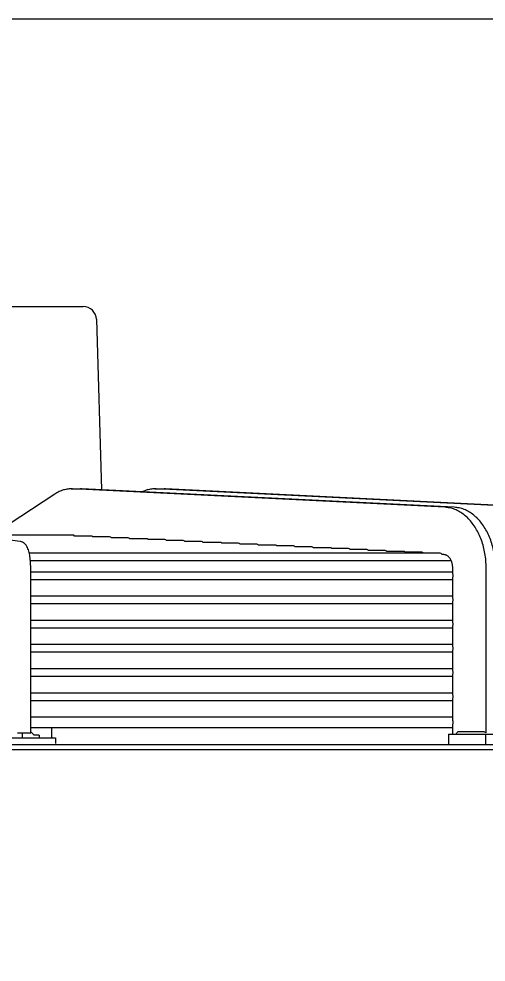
# Model space of a CAD drawing. Header units: millimetres. Extents: x 16950 to 32328, y 19251 to 29476.
# Drawn here: x 17279.51 to 17286.51, y 19600.77 to 19614.88 of the extents above; entities that cross this region are included whole.
import ezdxf

# ---------------------------------------------------------------- set-up
doc = ezdxf.new("R2010")
doc.units = ezdxf.units.MM
doc.header["$LTSCALE"] = 5
doc.layers.add('UNIT', color=6, linetype='Continuous')
doc.styles.add('SUBMITTAL', font='romans.shx', dxfattribs={"width": 0.75})
doc.dimstyles.new('SUBMITTAL', dxfattribs={"dimtxt": 0.09375, "dimasz": 0.09375, "dimexe": 0.03125, "dimexo": 0.0625, "dimgap": 0.0625, "dimtad": 0, "dimdec": 4, "dimzin": 4, "dimdsep": 46, "dimlunit": 4, "dimtxsty": 'SUBMITTAL', "dimcen": 0.09375, "dimclre": 6, "dimadec": 0, "dimazin": 0, "dimtfac": 1, "dimtdec": 0, "dimtofl": 0, "dimtmove": 0, "dimatfit": 3, "dimfxl": 0, "dimfrac": 2, "dimtolj": 1, "dimtzin": 4, "dimarcsym": 0})

msp = doc.modelspace()

# ---------------------------------------------------------------- linework, layer by layer
at = {"layer": 'UNIT'}
for p, q in [((17270.3977, 19610.5774), (17280.477, 19610.5774)), ((17280.6737, 19610.3866), (17280.7517, 19607.8341)), ((17280.2985, 19607.8489), (17280.4377, 19607.8489)), ((17285.8936, 19607.5739), (17280.3188, 19607.8485)), ((17286.0328, 19607.5739), (17280.458, 19607.8485)), ((17281.5512, 19607.8489), (17281.6904, 19607.8489)), ((17287.1464, 19607.5739), (17281.5716, 19607.8485)), ((17287.2856, 19607.5739), (17281.7107, 19607.8485)), ((17280.0523, 19607.7721), (17279.1154, 19607.1581)), ((17279.5321, 19607.0615), (17277.4966, 19607.3361)), ((17280.3216, 19607.1581), (17278.8159, 19607.1581)), ((17280.5975, 19607.1434), (17280.3483, 19607.1434)), ((17280.8733, 19607.1299), (17280.6232, 19607.1299)), ((17281.1489, 19607.1164), (17280.899, 19607.1164)), ((17281.4244, 19607.1029), (17281.1746, 19607.1029)), ((17281.6997, 19607.0894), (17281.4501, 19607.0894)), ((17281.975, 19607.0759), (17281.7254, 19607.0759)), ((17282.2501, 19607.0624), (17282.0007, 19607.0624)), ((17282.5252, 19607.0489), (17282.2758, 19607.0489)), ((17282.8002, 19607.0354), (17282.5509, 19607.0354)), ((17283.0751, 19607.0219), (17282.8259, 19607.0219)), ((17283.35, 19607.0084), (17283.1008, 19607.0084)), ((17283.6248, 19606.9949), (17283.3756, 19606.9949)), ((17285.8216, 19606.8869), (17279.6693, 19606.8869)), ((17283.8995, 19606.9814), (17283.6504, 19606.9814)), ((17284.1742, 19606.9679), (17283.9252, 19606.9679)), ((17284.4489, 19606.9544), (17284.1999, 19606.9544)), ((17284.7235, 19606.9409), (17284.4745, 19606.9409)), ((17284.9981, 19606.9274), (17284.7491, 19606.9274)), ((17285.2726, 19606.9139), (17285.0237, 19606.9139)), ((17285.5472, 19606.9004), (17285.2982, 19606.9004)), ((17285.8762, 19606.8657), (17285.8518, 19606.8669)), ((17279.6863, 19606.7767), (17285.9879, 19606.7767)), ((17279.6911, 19604.1995), (17279.6911, 19606.6689)), ((17286.0107, 19606.605), (17279.6911, 19606.605)), ((17279.9684, 19606.6064), (17279.9684, 19606.605)), ((17280.7181, 19606.6064), (17280.7159, 19606.605)), ((17280.8573, 19606.6064), (17280.8551, 19606.605)), ((17281.9366, 19606.6064), (17281.9338, 19606.605)), ((17286.0107, 19606.5797), (17286.0107, 19606.6689)), ((17286.5118, 19604.1961), (17286.5118, 19606.6689)), ((17279.6911, 19606.4948), (17286.0107, 19606.4948)), ((17286.0107, 19606.2175), (17286.0107, 19606.5201)), ((17286.0107, 19606.2428), (17279.6911, 19606.2428)), ((17286.0107, 19605.8553), (17286.0107, 19606.1579)), ((17279.6911, 19606.1326), (17286.0107, 19606.1326)), ((17286.0107, 19605.8806), (17279.6911, 19605.8806)), ((17279.6911, 19605.7704), (17286.0107, 19605.7704)), ((17286.0107, 19605.4931), (17286.0107, 19605.7957)), ((17286.0107, 19605.5184), (17279.6911, 19605.5184)), ((17279.6911, 19605.4081), (17286.0107, 19605.4081)), ((17286.0107, 19605.1309), (17286.0107, 19605.4334)), ((17286.0107, 19605.1562), (17279.6911, 19605.1562)), ((17279.6911, 19605.0459), (17286.0107, 19605.0459)), ((17286.0107, 19604.7687), (17286.0107, 19605.0712)), ((17286.0107, 19604.794), (17279.6911, 19604.794)), ((17279.6911, 19604.6837), (17286.0107, 19604.6837)), ((17286.0107, 19604.3906), (17286.0107, 19604.709)), ((17286.0107, 19604.4318), (17279.6911, 19604.4318)), ((17286.0107, 19604.1798), (17286.0107, 19604.3194)), ((17279.4943, 19604.1995), (17279.6911, 19604.1995)), ((17279.5683, 19604.1227), (17279.5683, 19604.1995)), ((17279.6911, 19604.2782), (17286.0107, 19604.2782)), ((17280.0076, 19604.1227), (17280.0076, 19604.2782)), ((17285.9465, 19604.1798), (17288.1736, 19604.1798)), ((17285.9465, 19604.1798), (17285.9465, 19604.0223)), ((17286.47, 19604.2126), (17286.0857, 19604.2126)), ((17286.5033, 19604.1798), (17286.5033, 19604.0223)), ((17270.8113, 19604.1227), (17280.0633, 19604.1227)), ((17279.8196, 19604.1621), (17279.7409, 19604.1621)), ((17279.8196, 19604.1621), (17279.8196, 19604.1227)), ((17280.0633, 19604.1227), (17280.0633, 19604.0361)), ((17258.5672, 19604.0223), (17292.3074, 19604.0223)), ((17292.3074, 19603.9436), (17258.5672, 19603.9436))]:
    msp.add_line(p, q, dxfattribs=at)
for centre, radius, start, end in [((17280.477, 19610.3806), 0.1969, 1.74849, 90), ((17280.824, 19606.6132), 0.0787, 353.99009, 355.0051), ((17281.6114, 19606.6132), 0.0787, 184.9949, 186.00991), ((17279.5539, 19604.027), 0.2307, 35.84734, 53.50274)]:
    msp.add_arc(centre, radius, start, end, dxfattribs=at)
for centre, major_axis, ratio, start_param, end_param in [((17280.3216, 19607.103), (0, -0.0551), 0.71258, 2.3922752, 3.1416779), ((17280.5975, 19607.0882), (0, -0.0551), 0.712077, 2.4267654, 3.1416684), ((17280.8733, 19607.0747), (0, -0.0551), 0.7116416, 2.4267545, 3.1416584), ((17281.1489, 19607.0612), (0, -0.0551), 0.7112612, 2.4267455, 3.1416501), ((17281.4244, 19607.0477), (0, -0.0551), 0.7109269, 2.4267379, 3.1416431), ((17281.6997, 19607.0343), (0, -0.0551), 0.7106314, 2.4267316, 3.1416373), ((17281.975, 19607.0208), (0, -0.0551), 0.710369, 2.4267261, 3.1416323), ((17282.2501, 19607.0073), (0, -0.0551), 0.7101349, 2.4267215, 3.141628), ((17282.5252, 19606.9938), (0, -0.0551), 0.7099252, 2.4267175, 3.1416243), ((17282.8002, 19606.9803), (0, -0.0551), 0.7097366, 2.426714, 3.1416211), ((17283.0751, 19606.9668), (0, -0.0551), 0.7095663, 2.426711, 3.1416184), ((17283.35, 19606.9533), (0, -0.0551), 0.7094121, 2.4267084, 3.1416159), ((17283.6248, 19606.9398), (0, -0.0551), 0.7092719, 2.4267061, 3.1416138), ((17283.8995, 19606.9263), (0, -0.0551), 0.7091442, 2.426704, 3.1416119), ((17284.1742, 19606.9128), (0, -0.0551), 0.7090275, 2.4267022, 3.1416103), ((17284.4489, 19606.8993), (0, -0.0551), 0.7089205, 2.4267006, 3.1416088), ((17284.7235, 19606.8858), (0, -0.0551), 0.7088222, 2.4266992, 3.1416075), ((17284.9981, 19606.8723), (0, -0.0551), 0.7087318, 2.4266979, 3.1416063), ((17285.2726, 19606.8588), (0, -0.0551), 0.7086482, 2.4266968, 3.1416053), ((17285.5472, 19606.8453), (0, -0.0551), 0.708571, 2.4266957, 3.1416043), ((17285.8216, 19606.8318), (0, -0.0551), 0.7084995, 2.259884, 3.1416035), ((17281.843, 19606.6705), (-0.0428, 0.0886), 0.2345697, 2.2595874, 2.2822309), ((17285.0896, 19605.5884), (0, -1.969), 0.7071068, 0.7736158, 0.7971806)]:
    msp.add_ellipse(centre, major_axis=major_axis, ratio=ratio, start_param=start_param, end_param=end_param, dxfattribs=at)
for points, knots in [([(17280.3188, 19607.8484), (17280.2959, 19607.8496), (17280.2729, 19607.8488), (17280.2501, 19607.8461), (17280.2273, 19607.8435), (17280.2046, 19607.8389), (17280.1822, 19607.8325), (17280.1598, 19607.8261), (17280.1377, 19607.8178), (17280.116, 19607.8077), (17280.0943, 19607.7976), (17280.0729, 19607.7858), (17280.0523, 19607.7722)], [0, 0, 0, 0, 0.2503763, 0.2503763, 0.2503763, 0.5005641, 0.5005641, 0.5005641, 0.7507518, 0.7507518, 0.7507518, 1, 1, 1, 1]), ([(17281.5715, 19607.8484), (17281.5487, 19607.8496), (17281.5257, 19607.8488), (17281.5028, 19607.8461), (17281.48, 19607.8435), (17281.4574, 19607.8389), (17281.435, 19607.8325), (17281.4126, 19607.8261), (17281.3905, 19607.8178), (17281.3687, 19607.8077), (17281.3661, 19607.8065), (17281.3636, 19607.8053), (17281.361, 19607.8041)], [0, 0, 0, 0, 0.25037629, 0.25037629, 0.25037629, 0.50056405, 0.50056405, 0.50056405, 0.75075182, 0.75075182, 0.75075182, 0.78029111, 0.78029111, 0.78029111, 0.78029111]), ([(17286.5118, 19606.6689), (17286.5118, 19606.7044), (17286.5103, 19606.7403), (17286.5073, 19606.7757), (17286.5043, 19606.8112), (17286.4999, 19606.8461), (17286.494, 19606.8808), (17286.4881, 19606.9154), (17286.4807, 19606.9498), (17286.4719, 19606.9833), (17286.4632, 19607.0167), (17286.4531, 19607.0493), (17286.4416, 19607.081), (17286.4301, 19607.1128), (17286.4172, 19607.1438), (17286.4032, 19607.1734), (17286.3891, 19607.203), (17286.3739, 19607.2313), (17286.3575, 19607.2583), (17286.3411, 19607.2854), (17286.3234, 19607.3112), (17286.3048, 19607.3354), (17286.2863, 19607.3595), (17286.2668, 19607.382), (17286.2464, 19607.4029), (17286.2259, 19607.4237), (17286.2045, 19607.443), (17286.1825, 19607.4603), (17286.1604, 19607.4777), (17286.1378, 19607.4931), (17286.1144, 19607.5066), (17286.0911, 19607.5201), (17286.0671, 19607.5318), (17286.0428, 19607.5413), (17286.0185, 19607.5509), (17285.994, 19607.5583), (17285.969, 19607.5638), (17285.9441, 19607.5692), (17285.9188, 19607.5726), (17285.8936, 19607.5738)], [0, 0, 0, 0, 0.076921, 0.076921, 0.076921, 0.1538421, 0.1538421, 0.1538421, 0.2307631, 0.2307631, 0.2307631, 0.3076842, 0.3076842, 0.3076842, 0.3846052, 0.3846052, 0.3846052, 0.4615263, 0.4615263, 0.4615263, 0.5384473, 0.5384473, 0.5384473, 0.6153684, 0.6153684, 0.6153684, 0.6922894, 0.6922894, 0.6922894, 0.7692105, 0.7692105, 0.7692105, 0.8461315, 0.8461315, 0.8461315, 0.9230526, 0.9230526, 0.9230526, 1, 1, 1, 1]), ([(17286.651, 19606.6689), (17286.651, 19606.7044), (17286.6495, 19606.7403), (17286.6465, 19606.7757), (17286.6435, 19606.8112), (17286.6391, 19606.8461), (17286.6332, 19606.8808), (17286.6273, 19606.9154), (17286.6199, 19606.9498), (17286.6111, 19606.9833), (17286.6024, 19607.0167), (17286.5923, 19607.0493), (17286.5808, 19607.081), (17286.5693, 19607.1128), (17286.5564, 19607.1438), (17286.5424, 19607.1734), (17286.5283, 19607.203), (17286.5131, 19607.2313), (17286.4967, 19607.2583), (17286.4803, 19607.2854), (17286.4626, 19607.3112), (17286.444, 19607.3354), (17286.4255, 19607.3595), (17286.406, 19607.382), (17286.3856, 19607.4029), (17286.3651, 19607.4237), (17286.3437, 19607.443), (17286.3216, 19607.4603), (17286.2996, 19607.4777), (17286.277, 19607.4931), (17286.2536, 19607.5066), (17286.2303, 19607.5201), (17286.2063, 19607.5318), (17286.182, 19607.5413), (17286.1577, 19607.5509), (17286.1331, 19607.5583), (17286.1082, 19607.5638), (17286.0833, 19607.5692), (17286.0579, 19607.5726), (17286.0328, 19607.5738)], [0, 0, 0, 0, 0.076921, 0.076921, 0.076921, 0.1538421, 0.1538421, 0.1538421, 0.2307631, 0.2307631, 0.2307631, 0.3076842, 0.3076842, 0.3076842, 0.3846052, 0.3846052, 0.3846052, 0.4615263, 0.4615263, 0.4615263, 0.5384473, 0.5384473, 0.5384473, 0.6153684, 0.6153684, 0.6153684, 0.6922894, 0.6922894, 0.6922894, 0.7692105, 0.7692105, 0.7692105, 0.8461315, 0.8461315, 0.8461315, 0.9230526, 0.9230526, 0.9230526, 1, 1, 1, 1]), ([(17279.6911, 19606.6689), (17279.6911, 19606.7017), (17279.6898, 19606.7345), (17279.6846, 19606.7979), (17279.6807, 19606.8283), (17279.6703, 19606.8852), (17279.6639, 19606.9115), (17279.6473, 19606.9601), (17279.6378, 19606.9825), (17279.614, 19607.0152), (17279.6049, 19607.0257), (17279.5789, 19607.0462), (17279.5606, 19607.0562), (17279.5365, 19607.0608), (17279.5343, 19607.0612), (17279.5321, 19607.0615)], [1.5707963, 1.5707963, 1.5707963, 1.5707963, 1.8779743, 1.8779743, 2.1851522, 2.1851522, 2.4923302, 2.4923302, 2.7995081, 2.7995081, 2.9409737, 2.9409737, 3.0918576, 3.0918576, 3.1066861, 3.1066861, 3.1066861, 3.1066861]), ([(17286.0107, 19606.6689), (17286.0107, 19606.6766), (17286.0104, 19606.6844), (17286.0097, 19606.692), (17286.0091, 19606.6997), (17286.0081, 19606.7074), (17286.0068, 19606.7149), (17286.0055, 19606.7224), (17286.0039, 19606.7299), (17286.002, 19606.7371), (17286.0001, 19606.7444), (17285.9979, 19606.7515), (17285.9954, 19606.7584), (17285.9929, 19606.7653), (17285.9902, 19606.772), (17285.9871, 19606.7784), (17285.984, 19606.7849), (17285.9807, 19606.7911), (17285.9771, 19606.797), (17285.9736, 19606.8028), (17285.9698, 19606.8084), (17285.9657, 19606.8137), (17285.9617, 19606.8189), (17285.9574, 19606.8238), (17285.953, 19606.8284), (17285.9485, 19606.8329), (17285.9439, 19606.8371), (17285.9391, 19606.8409), (17285.9343, 19606.8446), (17285.9293, 19606.848), (17285.9242, 19606.851), (17285.9192, 19606.8539), (17285.914, 19606.8564), (17285.9087, 19606.8585), (17285.9034, 19606.8606), (17285.898, 19606.8622), (17285.8926, 19606.8634), (17285.8872, 19606.8646), (17285.8817, 19606.8653), (17285.8762, 19606.8656)], [0, 0, 0, 0, 0.076921, 0.076921, 0.076921, 0.153842, 0.153842, 0.153842, 0.230763, 0.230763, 0.230763, 0.307684, 0.307684, 0.307684, 0.384605, 0.384605, 0.384605, 0.461526, 0.461526, 0.461526, 0.538447, 0.538447, 0.538447, 0.615368, 0.615368, 0.615368, 0.692289, 0.692289, 0.692289, 0.7692101, 0.7692101, 0.7692101, 0.8461311, 0.8461311, 0.8461311, 0.9230521, 0.9230521, 0.9230521, 1, 1, 1, 1]), ([(17286.0169, 19606.5499), (17286.0169, 19606.5567), (17286.0158, 19606.5647), (17286.0131, 19606.5738), (17286.012, 19606.5768), (17286.0107, 19606.5797)], [-0.830133896, -0.830133896, -0.830133896, -0.830133896, -0.778331745, -0.778331745, -0.754611842, -0.754611842, -0.754611842, -0.754611842]), ([(17286.0107, 19606.5201), (17286.012, 19606.5229), (17286.0131, 19606.5259), (17286.0158, 19606.5351), (17286.0169, 19606.5431), (17286.0169, 19606.5499)], [-0.075522054, -0.075522054, -0.075522054, -0.075522054, -0.051802151, -0.051802151, 0, 0, 0, 0]), ([(17286.0169, 19606.1877), (17286.0169, 19606.1945), (17286.0158, 19606.2025), (17286.0131, 19606.2116), (17286.012, 19606.2146), (17286.0107, 19606.2175)], [-0.830133896, -0.830133896, -0.830133896, -0.830133896, -0.778331745, -0.778331745, -0.754611842, -0.754611842, -0.754611842, -0.754611842]), ([(17286.0107, 19606.1579), (17286.012, 19606.1607), (17286.0131, 19606.1637), (17286.0158, 19606.1729), (17286.0169, 19606.1809), (17286.0169, 19606.1877)], [-0.075522054, -0.075522054, -0.075522054, -0.075522054, -0.051802151, -0.051802151, 0, 0, 0, 0]), ([(17286.0169, 19605.8255), (17286.0169, 19605.8323), (17286.0158, 19605.8403), (17286.0131, 19605.8494), (17286.012, 19605.8524), (17286.0107, 19605.8553)], [0, 0, 0, 0, 0.051802151, 0.051802151, 0.075522054, 0.075522054, 0.075522054, 0.075522054]), ([(17286.0107, 19605.7957), (17286.012, 19605.7985), (17286.0131, 19605.8015), (17286.0158, 19605.8107), (17286.0169, 19605.8187), (17286.0169, 19605.8255)], [0.754611842, 0.754611842, 0.754611842, 0.754611842, 0.778331745, 0.778331745, 0.830133896, 0.830133896, 0.830133896, 0.830133896]), ([(17286.0169, 19605.4633), (17286.0169, 19605.4701), (17286.0158, 19605.4781), (17286.0131, 19605.4872), (17286.012, 19605.4902), (17286.0107, 19605.4931)], [0, 0, 0, 0, 0.051802151, 0.051802151, 0.075522054, 0.075522054, 0.075522054, 0.075522054]), ([(17286.0107, 19605.4334), (17286.012, 19605.4363), (17286.0131, 19605.4393), (17286.0158, 19605.4485), (17286.0169, 19605.4565), (17286.0169, 19605.4633)], [0.754611843, 0.754611843, 0.754611843, 0.754611843, 0.778331746, 0.778331746, 0.830133897, 0.830133897, 0.830133897, 0.830133897]), ([(17286.0169, 19605.1011), (17286.0169, 19605.1079), (17286.0158, 19605.1159), (17286.0131, 19605.125), (17286.012, 19605.128), (17286.0107, 19605.1309)], [0, 0, 0, 0, 0.051802151, 0.051802151, 0.075522054, 0.075522054, 0.075522054, 0.075522054]), ([(17286.0107, 19605.0712), (17286.012, 19605.0741), (17286.0131, 19605.0771), (17286.0158, 19605.0863), (17286.0169, 19605.0943), (17286.0169, 19605.1011)], [0.754610412, 0.754610412, 0.754610412, 0.754610412, 0.77830675, 0.77830675, 0.830133897, 0.830133897, 0.830133897, 0.830133897]), ([(17286.0169, 19604.7389), (17286.0169, 19604.7457), (17286.0158, 19604.7537), (17286.0131, 19604.7628), (17286.012, 19604.7658), (17286.0107, 19604.7687)], [0, 0, 0, 0, 0.051802151, 0.051802151, 0.075522054, 0.075522054, 0.075522054, 0.075522054]), ([(17286.0107, 19604.709), (17286.012, 19604.7119), (17286.0131, 19604.7149), (17286.0158, 19604.7241), (17286.0169, 19604.7321), (17286.0169, 19604.7389)], [-0.075522054, -0.075522054, -0.075522054, -0.075522054, -0.051802151, -0.051802151, 0, 0, 0, 0]), ([(17286.0169, 19604.355), (17286.0169, 19604.3645), (17286.0153, 19604.3756), (17286.0122, 19604.3864), (17286.0115, 19604.3885), (17286.0107, 19604.3906)], [-1.156260963, -1.156260963, -1.156260963, -1.156260963, -1.084108004, -1.084108004, -1.067161101, -1.067161101, -1.067161101, -1.067161101]), ([(17286.0107, 19604.3194), (17286.0115, 19604.3215), (17286.0122, 19604.3236), (17286.0153, 19604.3344), (17286.0169, 19604.3455), (17286.0169, 19604.355)], [1.067161101, 1.067161101, 1.067161101, 1.067161101, 1.084108004, 1.084108004, 1.156260963, 1.156260963, 1.156260963, 1.156260963]), ([(17286.5118, 19604.1961), (17286.5048, 19604.2011), (17286.4975, 19604.2056), (17286.4864, 19604.21), (17286.4829, 19604.211), (17286.4777, 19604.212), (17286.4761, 19604.2123), (17286.473, 19604.2125), (17286.4715, 19604.2126), (17286.47, 19604.2126)], [-0.15736197, -0.15736197, -0.15736197, -0.15736197, -0.07242537, -0.07242537, -0.03362782, -0.03362782, -0.01579049, -0.01579049, 0, 0, 0, 0])]:
    msp.add_open_spline(points, degree=3, knots=knots, dxfattribs=at)
for points in [[(17280.456, 19607.8485), (17280.4499, 19607.8488), (17280.4438, 19607.8489), (17280.4377, 19607.8489)], [(17281.7087, 19607.8485), (17281.7026, 19607.8488), (17281.6965, 19607.8489), (17281.6904, 19607.8489)]]:
    msp.add_open_spline(points, degree=3, dxfattribs=at)

# ---------------------------------------------------------------- leaders
msp.add_leader([(17251.8755, 19600.7667), (17266.5401, 19614.8826), (17383.7891, 19614.8826)], dimstyle='SUBMITTAL', override={"dimscale": 36, "dimarcsym": 1}, dxfattribs=at)

doc.saveas('drawing.dxf')
